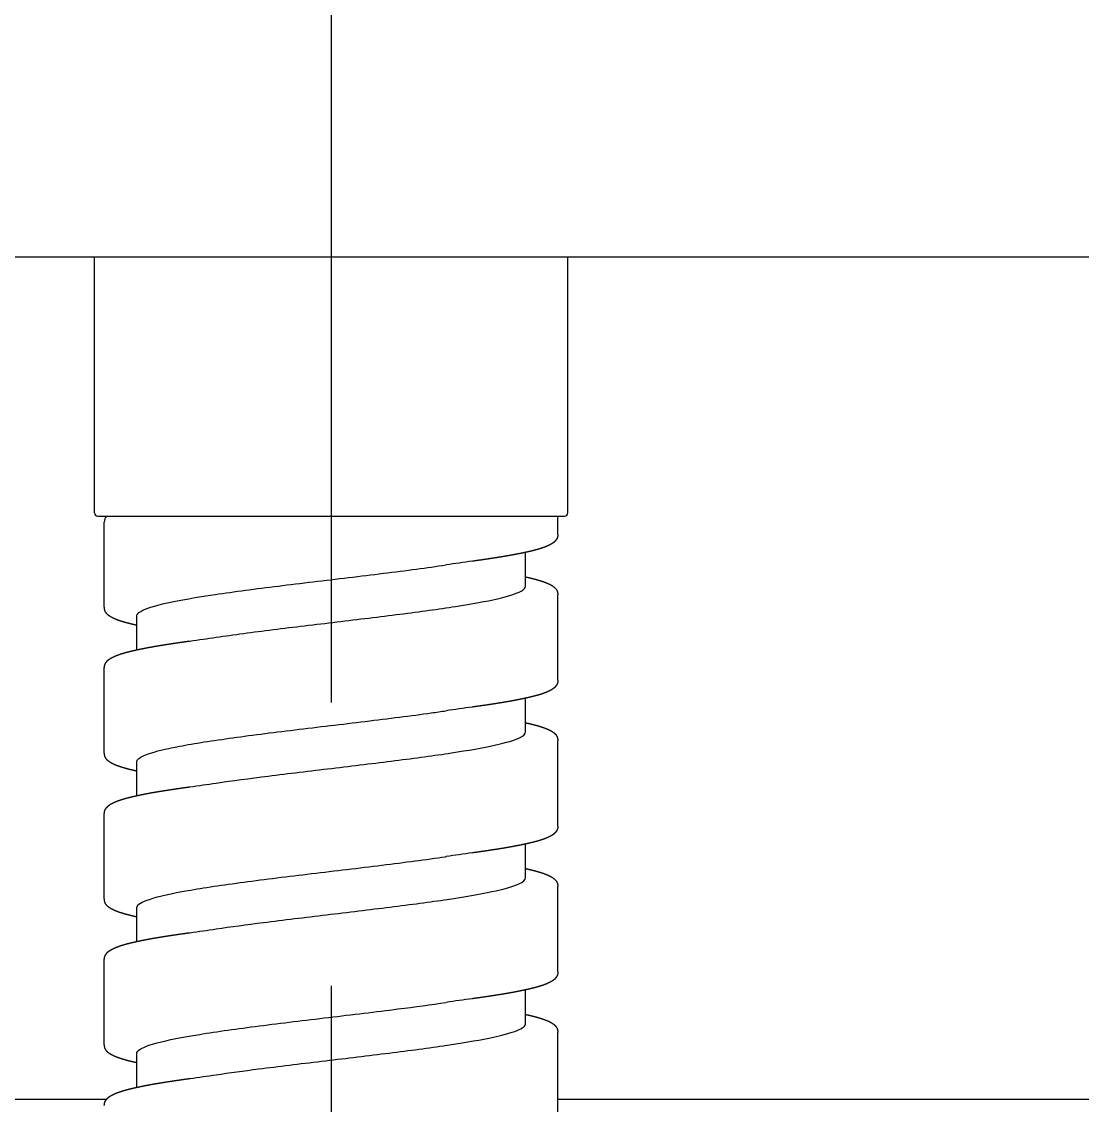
# Model space of a CAD drawing. Header units: millimetres. Extents: x 5066 to 5486, y -1867 to -1273.
# Drawn here: x 5219.71 to 5226.26, y -1742.78 to -1736.09 of the extents above; entities that cross this region are included whole.
import ezdxf

# ---------------------------------------------------------------- set-up
doc = ezdxf.new("R2010")
doc.units = ezdxf.units.MM
doc.header["$LTSCALE"] = 7
doc.header["$MEASUREMENT"] = 0
doc.linetypes.add('CENTER', pattern=[2, 1.25, -0.25, 0.25, -0.25])
doc.layers.add('CL', color=1, linetype='CENTER')
doc.layers.add('DWG', color=7, linetype='CONTINUOUS')

msp = doc.modelspace()

# ---------------------------------------------------------------- linework, layer by layer
at = {"layer": 'CL', "linetype": 'CENTER'}
msp.add_line((5221.6188, -1507.542), (5221.6188, -1755.5153), dxfattribs=at)
at = {"layer": 'CL', "color": 1, "linetype": 'CENTER'}
msp.add_spline([(5221.6188, -1755.5153), (5224.4225, -1775.942), (5253.4639, -1764.6158), (5258.0797, -1696.7914), (5231.2987, -1623.6255), (5231.0246, -1621.2715)], degree=3, dxfattribs=at)
at = {"layer": 'DWG'}
for p, q in [((5146.6168, -1737.542), (5236.8186, -1737.542)), ((5220.1588, -1739.122), (5220.1588, -1737.542)), ((5223.0788, -1739.122), (5223.0788, -1737.542)), ((5220.1788, -1739.142), (5223.0588, -1739.142)), ((5223.0188, -1739.2551), (5223.0188, -1739.142)), ((5220.2188, -1739.7051), (5220.2188, -1739.1789)), ((5222.8188, -1739.5745), (5222.8188, -1739.3663)), ((5223.0188, -1740.1551), (5223.0188, -1739.6289)), ((5220.4188, -1739.9677), (5220.4188, -1739.7595)), ((5220.2188, -1740.6051), (5220.2188, -1740.0789)), ((5222.8188, -1740.4745), (5222.8188, -1740.2663)), ((5223.0188, -1741.0551), (5223.0188, -1740.5289)), ((5220.4188, -1740.8677), (5220.4188, -1740.6595)), ((5220.2188, -1741.5051), (5220.2188, -1740.9789)), ((5222.8188, -1741.3745), (5222.8188, -1741.1663)), ((5223.0188, -1741.9551), (5223.0188, -1741.4289)), ((5220.4188, -1741.7677), (5220.4188, -1741.5595)), ((5220.2188, -1742.4051), (5220.2188, -1741.8789)), ((5222.8188, -1742.2745), (5222.8188, -1742.0663)), ((5223.0188, -1742.8551), (5223.0188, -1742.3289)), ((5220.4188, -1742.6677), (5220.4188, -1742.4595)), ((5220.2323, -1742.742), (5197.6136, -1742.742)), ((5233.8197, -1742.742), (5223.0188, -1742.742))]:
    msp.add_line(p, q, dxfattribs=at)
for centre, radius, start, end in [((5220.1788, -1739.122), 0.02, 180, 270), ((5220.2794, -1739.1802), 0.0606, 140.94596, 178.73832), ((5223.0588, -1739.122), 0.02, 270, 0), ((5224.5085, -1754.2108), 14.927, 97.76642, 98.39889), ((5218.7292, -1725.1232), 14.927, 277.76642, 278.39889), ((5224.5085, -1755.1108), 14.927, 97.76642, 98.39889), ((5218.7292, -1726.0232), 14.927, 277.76642, 278.39889), ((5224.5085, -1756.0108), 14.927, 97.76642, 98.39889), ((5218.7292, -1726.9232), 14.927, 277.76642, 278.39889), ((5224.5085, -1756.9108), 14.927, 97.76642, 98.39889), ((5218.7292, -1727.8232), 14.927, 277.76642, 278.39889)]:
    msp.add_arc(centre, radius, start, end, dxfattribs=at)
for points, degree, knots in [([(5223.0188, -1739.2551), (5223.0184, -1739.2621), (5223.0171, -1739.2687), (5223.015, -1739.2751), (5223.0124, -1739.281), (5223.0092, -1739.2865), (5223.0058, -1739.2915), (5223.0021, -1739.2959), (5222.996, -1739.3019), (5222.9896, -1739.3072), (5222.9828, -1739.3119), (5222.9757, -1739.3162), (5222.9682, -1739.3203), (5222.9577, -1739.3254), (5222.9462, -1739.3303), (5222.9339, -1739.335), (5222.9206, -1739.3397), (5222.9065, -1739.3442), (5222.8913, -1739.3486), (5222.8753, -1739.3529), (5222.8582, -1739.3572), (5222.8402, -1739.3615), (5222.8213, -1739.3657), (5222.8013, -1739.37), (5222.7821, -1739.3739), (5222.762, -1739.3778), (5222.7412, -1739.3818), (5222.7195, -1739.3857), (5222.697, -1739.3896), (5222.6737, -1739.3935), (5222.6497, -1739.3974), (5222.625, -1739.4013), (5222.5996, -1739.4052), (5222.5735, -1739.4091), (5222.5467, -1739.413), (5222.5193, -1739.4168), (5222.4914, -1739.4207)], 1, [0, 0, 0.098663, 0.197327, 0.29599, 0.394654, 0.493317, 0.591981, 0.690644, 0.844483, 0.998323, 1.152162, 1.306001, 1.45984, 1.661123, 1.862405, 2.063688, 2.26497, 2.466252, 2.667535, 2.868817, 3.0701, 3.271382, 3.472665, 3.673947, 3.858154, 4.042362, 4.226569, 4.410776, 4.594983, 4.779191, 4.963398, 5.147605, 5.331813, 5.51602, 5.700227, 5.884435, 6.068642, 6.068642]), ([(5220.4188, -1739.7595), (5220.4189, -1739.7498), (5220.4418, -1739.7227), (5220.5839, -1739.6783), (5220.8868, -1739.6261), (5221.2858, -1739.5739), (5221.7286, -1739.5217), (5222.0841, -1739.4783), (5222.2706, -1739.4524), (5222.3282, -1739.4439)], 3, [103.672558, 103.672558, 103.672558, 103.672558, 103.875043, 104.239517, 104.603991, 104.968465, 105.332938, 105.697412, 105.875849, 105.875849, 105.875849, 105.875849]), ([(5220.9095, -1739.8901), (5221.0158, -1739.8743), (5221.2554, -1739.8427), (5221.6547, -1739.7953), (5222.051, -1739.7477), (5222.4002, -1739.7002), (5222.6639, -1739.6526), (5222.7956, -1739.6107), (5222.8188, -1739.5847), (5222.8188, -1739.5745)], 3, [104.610859, 104.610859, 104.610859, 104.610859, 104.940584, 105.272674, 105.604765, 105.936855, 106.268946, 106.601036, 106.81415, 106.81415, 106.81415, 106.81415]), ([(5222.8188, -1739.5177), (5222.8212, -1739.5182), (5222.8374, -1739.5218), (5222.853, -1739.5255), (5222.8679, -1739.5291), (5222.882, -1739.5329), (5222.8955, -1739.5366), (5222.9083, -1739.5404), (5222.9203, -1739.5443), (5222.9317, -1739.5482), (5222.9424, -1739.5522), (5222.9525, -1739.5563), (5222.9618, -1739.5605), (5222.9784, -1739.569), (5222.9938, -1739.5794), (5223.0067, -1739.5923), (5223.0156, -1739.6085), (5223.0188, -1739.6289)], 1, [2.573214, 2.573214, 2.597086, 2.768832, 2.940578, 3.112324, 3.28407, 3.455816, 3.627562, 3.799307, 3.971053, 4.142799, 4.314545, 4.486291, 4.801832, 5.117373, 5.432914, 5.748454, 6.063995, 6.063995]), ([(5220.4189, -1739.8163), (5220.4165, -1739.8158), (5220.4002, -1739.8121), (5220.3847, -1739.8085), (5220.3698, -1739.8048), (5220.3557, -1739.8011), (5220.3422, -1739.7974), (5220.3294, -1739.7936), (5220.3174, -1739.7897), (5220.306, -1739.7858), (5220.2952, -1739.7818), (5220.2852, -1739.7776), (5220.2759, -1739.7734), (5220.2593, -1739.7649), (5220.2439, -1739.7546), (5220.231, -1739.7417), (5220.2221, -1739.7255), (5220.2188, -1739.7051)], 1, [2.573214, 2.573214, 2.597079, 2.768825, 2.940571, 3.112317, 3.284063, 3.455809, 3.627554, 3.7993, 3.971046, 4.142792, 4.314538, 4.486284, 4.801826, 5.117369, 5.432911, 5.748453, 6.063995, 6.063995]), ([(5220.2188, -1740.0789), (5220.2193, -1740.0719), (5220.2206, -1740.0652), (5220.2227, -1740.0589), (5220.2253, -1740.053), (5220.2285, -1740.0475), (5220.2319, -1740.0425), (5220.2356, -1740.0381), (5220.2417, -1740.032), (5220.2481, -1740.0268), (5220.2548, -1740.022), (5220.262, -1740.0177), (5220.2695, -1740.0137), (5220.28, -1740.0086), (5220.2915, -1740.0037), (5220.3038, -1739.9989), (5220.317, -1739.9943), (5220.3312, -1739.9898), (5220.3463, -1739.9854), (5220.3624, -1739.981), (5220.3794, -1739.9767), (5220.3974, -1739.9725), (5220.4164, -1739.9682), (5220.4364, -1739.964), (5220.4556, -1739.96), (5220.4756, -1739.9561), (5220.4965, -1739.9522), (5220.5182, -1739.9483), (5220.5407, -1739.9444), (5220.564, -1739.9405), (5220.588, -1739.9366), (5220.6127, -1739.9327), (5220.6381, -1739.9288), (5220.6642, -1739.9249), (5220.691, -1739.921), (5220.7183, -1739.9171), (5220.7463, -1739.9133)], 1, [0, 0, 0.098663, 0.197327, 0.29599, 0.394653, 0.493317, 0.59198, 0.690643, 0.844483, 0.998322, 1.152161, 1.306, 1.45984, 1.661122, 1.862404, 2.063687, 2.264969, 2.466251, 2.667534, 2.868816, 3.070098, 3.27138, 3.472663, 3.673945, 3.858153, 4.04236, 4.226567, 4.410775, 4.594982, 4.77919, 4.963397, 5.147605, 5.331812, 5.51602, 5.700227, 5.884434, 6.068642, 6.068642]), ([(5223.0188, -1740.1551), (5223.0184, -1740.1621), (5223.0171, -1740.1687), (5223.015, -1740.1751), (5223.0124, -1740.181), (5223.0092, -1740.1865), (5223.0058, -1740.1915), (5223.0021, -1740.1959), (5222.996, -1740.2019), (5222.9896, -1740.2072), (5222.9828, -1740.2119), (5222.9757, -1740.2162), (5222.9682, -1740.2203), (5222.9577, -1740.2254), (5222.9462, -1740.2303), (5222.9339, -1740.235), (5222.9206, -1740.2397), (5222.9065, -1740.2442), (5222.8913, -1740.2486), (5222.8753, -1740.2529), (5222.8582, -1740.2572), (5222.8402, -1740.2615), (5222.8213, -1740.2657), (5222.8013, -1740.27), (5222.7821, -1740.2739), (5222.762, -1740.2778), (5222.7412, -1740.2818), (5222.7195, -1740.2857), (5222.697, -1740.2896), (5222.6737, -1740.2935), (5222.6497, -1740.2974), (5222.625, -1740.3013), (5222.5996, -1740.3052), (5222.5735, -1740.3091), (5222.5467, -1740.313), (5222.5193, -1740.3168), (5222.4914, -1740.3207)], 1, [0, 0, 0.098663, 0.197327, 0.29599, 0.394654, 0.493317, 0.591981, 0.690644, 0.844483, 0.998323, 1.152162, 1.306001, 1.459841, 1.661123, 1.862405, 2.063688, 2.26497, 2.466253, 2.667535, 2.868818, 3.0701, 3.271383, 3.472665, 3.673947, 3.858155, 4.042362, 4.226569, 4.410777, 4.594984, 4.779191, 4.963398, 5.147606, 5.331813, 5.51602, 5.700227, 5.884435, 6.068642, 6.068642]), ([(5220.4188, -1740.6595), (5220.4189, -1740.6457), (5220.4569, -1740.6144), (5220.6452, -1740.5658), (5220.9752, -1740.5136), (5221.3898, -1740.4614), (5221.8345, -1740.4092), (5222.1468, -1740.37), (5222.2988, -1740.3482), (5222.3282, -1740.3439)], 3, [97.389372, 97.389372, 97.389372, 97.389372, 97.678988, 98.043462, 98.407936, 98.772409, 99.136883, 99.501357, 99.592664, 99.592664, 99.592664, 99.592664]), ([(5222.8188, -1740.4177), (5222.8212, -1740.4182), (5222.8374, -1740.4218), (5222.853, -1740.4255), (5222.8679, -1740.4291), (5222.882, -1740.4329), (5222.8955, -1740.4366), (5222.9083, -1740.4404), (5222.9203, -1740.4443), (5222.9317, -1740.4482), (5222.9424, -1740.4522), (5222.9525, -1740.4563), (5222.9618, -1740.4605), (5222.9784, -1740.469), (5222.9938, -1740.4794), (5223.0067, -1740.4923), (5223.0156, -1740.5085), (5223.0188, -1740.5289)], 1, [2.573214, 2.573214, 2.597087, 2.768833, 2.940579, 3.112325, 3.284071, 3.455817, 3.627563, 3.799309, 3.971055, 4.142801, 4.314547, 4.486293, 4.801833, 5.117374, 5.432914, 5.748455, 6.063995, 6.063995]), ([(5220.9095, -1740.7901), (5221.0073, -1740.7756), (5221.2351, -1740.7453), (5221.6222, -1740.6991), (5222.0205, -1740.6515), (5222.3749, -1740.604), (5222.6467, -1740.5564), (5222.7914, -1740.5132), (5222.8188, -1740.4859), (5222.8188, -1740.4745)], 3, [98.327673, 98.327673, 98.327673, 98.327673, 98.630865, 98.962956, 99.295046, 99.627137, 99.959227, 100.291318, 100.530965, 100.530965, 100.530965, 100.530965]), ([(5220.4189, -1740.7163), (5220.4165, -1740.7158), (5220.4002, -1740.7121), (5220.3847, -1740.7085), (5220.3698, -1740.7048), (5220.3557, -1740.7011), (5220.3422, -1740.6974), (5220.3294, -1740.6936), (5220.3174, -1740.6897), (5220.306, -1740.6858), (5220.2952, -1740.6818), (5220.2852, -1740.6776), (5220.2759, -1740.6734), (5220.2593, -1740.6649), (5220.2439, -1740.6546), (5220.231, -1740.6417), (5220.2221, -1740.6255), (5220.2188, -1740.6051)], 1, [2.573214, 2.573214, 2.597077, 2.768823, 2.940569, 3.112315, 3.284061, 3.455807, 3.627553, 3.799299, 3.971045, 4.142791, 4.314537, 4.486283, 4.801825, 5.117368, 5.43291, 5.748453, 6.063995, 6.063995]), ([(5220.2188, -1740.9789), (5220.2193, -1740.9719), (5220.2206, -1740.9652), (5220.2227, -1740.9589), (5220.2253, -1740.953), (5220.2285, -1740.9475), (5220.2319, -1740.9425), (5220.2356, -1740.9381), (5220.2417, -1740.932), (5220.2481, -1740.9268), (5220.2548, -1740.922), (5220.262, -1740.9177), (5220.2695, -1740.9137), (5220.28, -1740.9086), (5220.2915, -1740.9037), (5220.3038, -1740.8989), (5220.317, -1740.8943), (5220.3312, -1740.8898), (5220.3463, -1740.8854), (5220.3624, -1740.881), (5220.3794, -1740.8767), (5220.3974, -1740.8725), (5220.4164, -1740.8682), (5220.4364, -1740.864), (5220.4556, -1740.86), (5220.4756, -1740.8561), (5220.4965, -1740.8522), (5220.5182, -1740.8483), (5220.5407, -1740.8444), (5220.564, -1740.8405), (5220.588, -1740.8366), (5220.6127, -1740.8327), (5220.6381, -1740.8288), (5220.6642, -1740.8249), (5220.691, -1740.821), (5220.7183, -1740.8171), (5220.7463, -1740.8133)], 1, [0, 0, 0.098663, 0.197327, 0.29599, 0.394653, 0.493317, 0.59198, 0.690643, 0.844483, 0.998322, 1.152161, 1.306, 1.45984, 1.661122, 1.862404, 2.063686, 2.264969, 2.466251, 2.667533, 2.868816, 3.070098, 3.27138, 3.472662, 3.673945, 3.858152, 4.04236, 4.226567, 4.410775, 4.594982, 4.77919, 4.963397, 5.147604, 5.331812, 5.516019, 5.700227, 5.884434, 6.068642, 6.068642]), ([(5223.0188, -1741.0551), (5223.0184, -1741.0621), (5223.0171, -1741.0687), (5223.015, -1741.0751), (5223.0124, -1741.081), (5223.0092, -1741.0865), (5223.0058, -1741.0915), (5223.0021, -1741.0959), (5222.996, -1741.1019), (5222.9896, -1741.1072), (5222.9828, -1741.1119), (5222.9757, -1741.1162), (5222.9682, -1741.1203), (5222.9577, -1741.1254), (5222.9462, -1741.1303), (5222.9339, -1741.135), (5222.9206, -1741.1397), (5222.9065, -1741.1442), (5222.8913, -1741.1486), (5222.8753, -1741.1529), (5222.8582, -1741.1572), (5222.8402, -1741.1615), (5222.8213, -1741.1657), (5222.8013, -1741.17), (5222.7821, -1741.1739), (5222.762, -1741.1778), (5222.7412, -1741.1818), (5222.7195, -1741.1857), (5222.697, -1741.1896), (5222.6737, -1741.1935), (5222.6497, -1741.1974), (5222.625, -1741.2013), (5222.5996, -1741.2052), (5222.5735, -1741.2091), (5222.5467, -1741.213), (5222.5193, -1741.2168), (5222.4914, -1741.2207)], 1, [0, 0, 0.098663, 0.197327, 0.29599, 0.394654, 0.493317, 0.591981, 0.690644, 0.844484, 0.998323, 1.152162, 1.306001, 1.459841, 1.661123, 1.862406, 2.063688, 2.264971, 2.466253, 2.667536, 2.868818, 3.070101, 3.271383, 3.472665, 3.673948, 3.858155, 4.042362, 4.22657, 4.410777, 4.594984, 4.779191, 4.963399, 5.147606, 5.331813, 5.51602, 5.700227, 5.884435, 6.068642, 6.068642]), ([(5220.4188, -1741.5595), (5220.4188, -1741.5589), (5220.4198, -1741.5409), (5220.478, -1741.5055), (5220.7139, -1741.4533), (5221.0686, -1741.4011), (5221.4956, -1741.3489), (5221.9388, -1741.2967), (5222.2078, -1741.2617), (5222.3269, -1741.2441), (5222.3282, -1741.2439)], 3, [91.106187, 91.106187, 91.106187, 91.106187, 91.118459, 91.482933, 91.847406, 92.21188, 92.576354, 92.940828, 93.305302, 93.309478, 93.309478, 93.309478, 93.309478]), ([(5220.9095, -1741.6901), (5220.9987, -1741.6769), (5221.2151, -1741.6478), (5221.5898, -1741.6029), (5221.9898, -1741.5553), (5222.3492, -1741.5078), (5222.6288, -1741.4602), (5222.7869, -1741.4158), (5222.8188, -1741.3872), (5222.8188, -1741.3745)], 3, [92.044488, 92.044488, 92.044488, 92.044488, 92.321147, 92.653237, 92.985327, 93.317418, 93.649508, 93.981599, 94.24778, 94.24778, 94.24778, 94.24778]), ([(5222.8188, -1741.3177), (5222.8212, -1741.3182), (5222.8374, -1741.3218), (5222.853, -1741.3255), (5222.8679, -1741.3291), (5222.882, -1741.3329), (5222.8955, -1741.3366), (5222.9083, -1741.3404), (5222.9203, -1741.3443), (5222.9317, -1741.3482), (5222.9424, -1741.3522), (5222.9525, -1741.3563), (5222.9618, -1741.3605), (5222.9784, -1741.369), (5222.9938, -1741.3794), (5223.0067, -1741.3923), (5223.0156, -1741.4085), (5223.0188, -1741.4289)], 1, [2.573214, 2.573214, 2.597089, 2.768835, 2.940581, 3.112327, 3.284073, 3.455819, 3.627564, 3.79931, 3.971056, 4.142802, 4.314548, 4.486294, 4.801834, 5.117375, 5.432915, 5.748455, 6.063995, 6.063995]), ([(5220.4189, -1741.6163), (5220.4165, -1741.6158), (5220.4002, -1741.6121), (5220.3847, -1741.6085), (5220.3698, -1741.6048), (5220.3557, -1741.6011), (5220.3422, -1741.5974), (5220.3294, -1741.5936), (5220.3174, -1741.5897), (5220.306, -1741.5858), (5220.2952, -1741.5818), (5220.2852, -1741.5776), (5220.2759, -1741.5734), (5220.2593, -1741.5649), (5220.2439, -1741.5546), (5220.231, -1741.5417), (5220.2221, -1741.5255), (5220.2188, -1741.5051)], 1, [2.573214, 2.573214, 2.597076, 2.768822, 2.940568, 3.112314, 3.284059, 3.455805, 3.627551, 3.799297, 3.971043, 4.142789, 4.314535, 4.486281, 4.801824, 5.117367, 5.43291, 5.748452, 6.063995, 6.063995]), ([(5220.2188, -1741.8789), (5220.2193, -1741.8719), (5220.2206, -1741.8652), (5220.2227, -1741.8589), (5220.2253, -1741.853), (5220.2285, -1741.8475), (5220.2319, -1741.8425), (5220.2356, -1741.8381), (5220.2417, -1741.832), (5220.2481, -1741.8268), (5220.2548, -1741.822), (5220.262, -1741.8177), (5220.2695, -1741.8137), (5220.28, -1741.8086), (5220.2915, -1741.8037), (5220.3038, -1741.7989), (5220.317, -1741.7943), (5220.3312, -1741.7898), (5220.3463, -1741.7854), (5220.3624, -1741.781), (5220.3794, -1741.7767), (5220.3974, -1741.7725), (5220.4164, -1741.7682), (5220.4364, -1741.764), (5220.4556, -1741.76), (5220.4756, -1741.7561), (5220.4965, -1741.7522), (5220.5182, -1741.7483), (5220.5407, -1741.7444), (5220.564, -1741.7405), (5220.588, -1741.7366), (5220.6127, -1741.7327), (5220.6381, -1741.7288), (5220.6642, -1741.7249), (5220.691, -1741.721), (5220.7183, -1741.7171), (5220.7463, -1741.7133)], 1, [0, 0, 0.098664, 0.197327, 0.295991, 0.394655, 0.493318, 0.591982, 0.690646, 0.844485, 0.998325, 1.152164, 1.306003, 1.459843, 1.661126, 1.862408, 2.063691, 2.264974, 2.466257, 2.66754, 2.868822, 3.070105, 3.271388, 3.472671, 3.673954, 3.85816, 4.042367, 4.226574, 4.410781, 4.594988, 4.779194, 4.963401, 5.147608, 5.331815, 5.516022, 5.700228, 5.884435, 6.068642, 6.068642]), ([(5223.0188, -1741.9551), (5223.0184, -1741.9621), (5223.0171, -1741.9687), (5223.015, -1741.9751), (5223.0124, -1741.981), (5223.0092, -1741.9865), (5223.0058, -1741.9915), (5223.0021, -1741.9959), (5222.996, -1742.0019), (5222.9896, -1742.0072), (5222.9828, -1742.0119), (5222.9757, -1742.0162), (5222.9682, -1742.0203), (5222.9577, -1742.0254), (5222.9462, -1742.0303), (5222.9339, -1742.035), (5222.9206, -1742.0397), (5222.9065, -1742.0442), (5222.8913, -1742.0486), (5222.8753, -1742.0529), (5222.8582, -1742.0572), (5222.8402, -1742.0615), (5222.8213, -1742.0657), (5222.8013, -1742.07), (5222.7821, -1742.0739), (5222.762, -1742.0778), (5222.7412, -1742.0818), (5222.7195, -1742.0857), (5222.697, -1742.0896), (5222.6737, -1742.0935), (5222.6497, -1742.0974), (5222.625, -1742.1013), (5222.5996, -1742.1052), (5222.5735, -1742.1091), (5222.5467, -1742.113), (5222.5193, -1742.1168), (5222.4914, -1742.1207)], 1, [0, 0, 0.098663, 0.197327, 0.29599, 0.394654, 0.493317, 0.591981, 0.690644, 0.844484, 0.998323, 1.152162, 1.306002, 1.459841, 1.661123, 1.862406, 2.063688, 2.264971, 2.466253, 2.667536, 2.868818, 3.070101, 3.271383, 3.472666, 3.673948, 3.858156, 4.042363, 4.22657, 4.410777, 4.594984, 4.779192, 4.963399, 5.147606, 5.331813, 5.51602, 5.700227, 5.884435, 6.068642, 6.068642]), ([(5220.4188, -1742.4595), (5220.4189, -1742.4547), (5220.428, -1742.4326), (5220.5216, -1742.393), (5220.7894, -1742.3408), (5221.1661, -1742.2886), (5221.6023, -1742.2364), (5222.0074, -1742.1882), (5222.2374, -1742.1573), (5222.3282, -1742.1439)], 3, [84.823002, 84.823002, 84.823002, 84.823002, 84.922404, 85.286877, 85.651351, 86.015825, 86.380299, 86.744773, 87.026293, 87.026293, 87.026293, 87.026293]), ([(5222.8188, -1742.2177), (5222.8212, -1742.2182), (5222.8374, -1742.2218), (5222.853, -1742.2255), (5222.8679, -1742.2291), (5222.882, -1742.2329), (5222.8955, -1742.2366), (5222.9083, -1742.2404), (5222.9203, -1742.2443), (5222.9317, -1742.2482), (5222.9424, -1742.2522), (5222.9525, -1742.2563), (5222.9618, -1742.2605), (5222.9784, -1742.269), (5222.9938, -1742.2794), (5223.0067, -1742.2923), (5223.0156, -1742.3085), (5223.0188, -1742.3289)], 1, [2.573214, 2.573214, 2.59709, 2.768836, 2.940582, 3.112328, 3.284074, 3.45582, 3.627566, 3.799312, 3.971058, 4.142804, 4.31455, 4.486296, 4.801836, 5.117375, 5.432915, 5.748455, 6.063995, 6.063995]), ([(5220.9095, -1742.5901), (5220.9902, -1742.5781), (5221.1953, -1742.5503), (5221.5574, -1742.5067), (5221.9587, -1742.4591), (5222.3229, -1742.4116), (5222.6102, -1742.364), (5222.782, -1742.3183), (5222.8188, -1742.2885), (5222.8188, -1742.2745)], 3, [85.761303, 85.761303, 85.761303, 85.761303, 86.011428, 86.343518, 86.675609, 87.007699, 87.33979, 87.67188, 87.964594, 87.964594, 87.964594, 87.964594]), ([(5220.4189, -1742.5163), (5220.4165, -1742.5158), (5220.4002, -1742.5121), (5220.3847, -1742.5085), (5220.3698, -1742.5048), (5220.3557, -1742.5011), (5220.3422, -1742.4974), (5220.3294, -1742.4936), (5220.3174, -1742.4897), (5220.306, -1742.4858), (5220.2952, -1742.4818), (5220.2852, -1742.4776), (5220.2759, -1742.4734), (5220.2593, -1742.4649), (5220.2439, -1742.4546), (5220.231, -1742.4417), (5220.2221, -1742.4255), (5220.2188, -1742.4051)], 1, [2.573214, 2.573214, 2.597074, 2.76882, 2.940566, 3.112312, 3.284058, 3.455804, 3.62755, 3.799296, 3.971042, 4.142788, 4.314534, 4.48628, 4.801823, 5.117366, 5.432909, 5.748452, 6.063995, 6.063995]), ([(5220.2188, -1742.7789), (5220.2193, -1742.7719), (5220.2206, -1742.7652), (5220.2227, -1742.7589), (5220.2253, -1742.753), (5220.2285, -1742.7475), (5220.2319, -1742.7425), (5220.2356, -1742.7381), (5220.2417, -1742.732), (5220.2481, -1742.7268), (5220.2548, -1742.722), (5220.262, -1742.7177), (5220.2695, -1742.7137), (5220.28, -1742.7086), (5220.2915, -1742.7037), (5220.3038, -1742.6989), (5220.317, -1742.6943), (5220.3312, -1742.6898), (5220.3463, -1742.6854), (5220.3624, -1742.681), (5220.3794, -1742.6767), (5220.3974, -1742.6725), (5220.4164, -1742.6682), (5220.4364, -1742.664), (5220.4556, -1742.66), (5220.4756, -1742.6561), (5220.4965, -1742.6522), (5220.5182, -1742.6483), (5220.5407, -1742.6444), (5220.564, -1742.6405), (5220.588, -1742.6366), (5220.6127, -1742.6327), (5220.6381, -1742.6288), (5220.6642, -1742.6249), (5220.691, -1742.621), (5220.7183, -1742.6171), (5220.7463, -1742.6133)], 1, [0, 0, 0.098664, 0.197327, 0.295991, 0.394655, 0.493318, 0.591982, 0.690646, 0.844485, 0.998324, 1.152164, 1.306003, 1.459843, 1.661125, 1.862408, 2.063691, 2.264974, 2.466257, 2.667539, 2.868822, 3.070105, 3.271388, 3.472671, 3.673953, 3.85816, 4.042367, 4.226574, 4.410781, 4.594987, 4.779194, 4.963401, 5.147608, 5.331815, 5.516021, 5.700228, 5.884435, 6.068642, 6.068642])]:
    msp.add_open_spline(points, degree=degree, knots=knots, dxfattribs=at)

doc.saveas('drawing.dxf')
